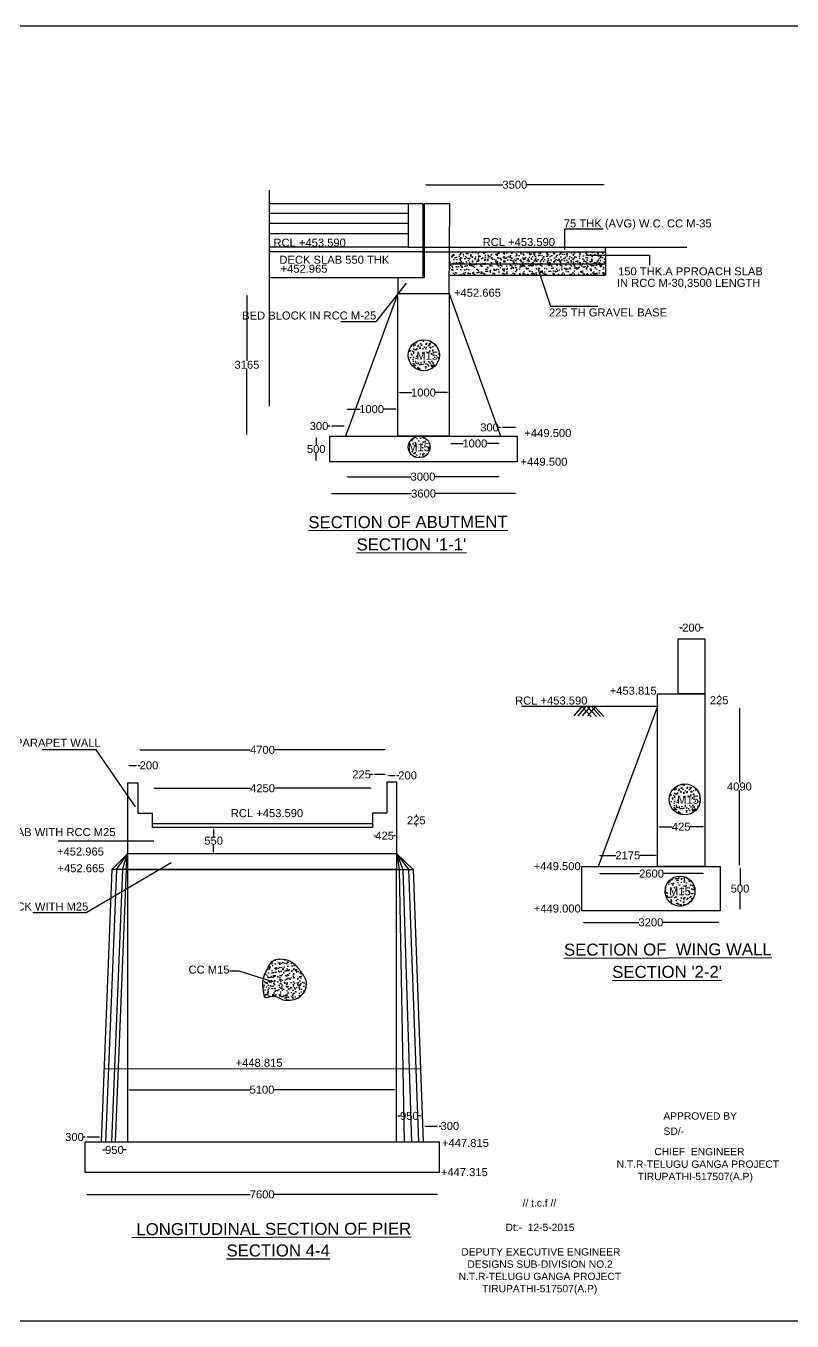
# Model space of a CAD drawing. Header units: inches. Extents: x 327215 to 352124, y -173032 to -156847.
# Drawn here: x 335604 to 345179, y -173032 to -156847 of the extents above; entities that cross this region are included whole.
import ezdxf

# ---------------------------------------------------------------- set-up
doc = ezdxf.new("R2010")
doc.units = ezdxf.units.IN
doc.header["$MEASUREMENT"] = 0
for name, color, linetype in [('DIMENSION', 7, 'Continuous'), ('DRAWING', 7, 'Continuous'), ('TEXT', 7, 'Continuous')]:
    doc.layers.add(name, color=color, linetype=linetype)
doc.styles.get("Standard").update_dxf_attribs({"font": 'arial.ttf'})
doc.dimstyles.new('ST100', dxfattribs={"dimtxt": 100, "dimasz": 25, "dimexe": 0, "dimexo": 300, "dimgap": 0.09, "dimtad": 0, "dimtih": 1, "dimtoh": 1, "dimdec": 0, "dimzin": 0, "dimdsep": 46, "dimtxsty": 'Standard', "dimcen": 0, "dimse1": 1, "dimse2": 1, "dimadec": 0, "dimazin": 0, "dimtfac": 1, "dimtdec": 0, "dimtofl": 0, "dimtmove": 0, "dimatfit": 3, "dimfxl": 2000, "dimtolj": 1, "dimtzin": 0, "dimarcsym": 0})
pattern_1 = [(50.141203, (0, 0), (110.631124, -9.404295), [11.565637, -127.222006]), (355.141203, (0, 0), (-21.682432, 115.94133), [9.25251, -101.777605]), (100.592603, (9.22, -0.78), (88.948774, 106.536966), [9.82928, -108.122068]), (46.325403, (-0.08, 30.84), (164.640037, -25.118766), [17.348455, -190.83301]), (96.776803, (13.64, 28.75), (143.762285, 150.572), [14.74392, -162.183076]), (351.325403, (-0.08, 30.84), (143.76217, 150.57211), [13.878764, -152.66641]), (21.141203, (15.36, 23.17), (92.200868, -61.860215), [11.565637, -127.222006]), (326.141203, (15.36, 23.17), (37.24559, 111.916425), [9.25251, -101.777605]), (71.592603, (23.05, 18.01), (129.446497, 50.05611), [9.82928, -108.122068]), (37.641203, (0, 0), (1.7486343, 51.3395247), [0, -100.543937, 0, -103.31969, 0, -102.163126]), (7.641203, (0, 0), (40.417541, 60.921428), [0, -58.907644, 0, -98.23081, 0, -38.937644]), (327.641203, (-34.39, -0.085), (82.328275, -3.2752683), [0, -38.552123, 0, -120.282624, 0, -159.60579]), (317.641203, (-49.81, -0.12), (89.893943, 15.658626), [0, -50.11776, 0, -79.879999, 0, -113.343242])]

# ---------------------------------------------------------------- blocks, each defined once
blk = doc.blocks.new('*D55')
at = {"layer": 'Defpoints', "color": 0, "ltscale": 0.4, "transparency": 16777216}
for p in [(342846, -158832), (340582, -159069), (342846, -159614)]:
    blk.add_point(p, dxfattribs=at)
at = {"layer": 'DIMENSION', "color": 0, "lineweight": -2, "ltscale": 0.4, "transparency": 16777216}
for p, q in [((340608, -158832), (341565, -158832)), ((342822, -158832), (341864, -158832))]:
    blk.add_line(p, q, dxfattribs=at)
at = {"layer": 'DIMENSION', "color": 0, "ltscale": 0.4, "transparency": 16777216}
for points in [[(340608, -158828), (340608, -158836), (340582, -158832)], [(342822, -158828), (342822, -158836), (342846, -158832)]]:
    blk.add_solid(points, dxfattribs=at)
at = {"layer": 'DIMENSION', "color": 0, "ltscale": 0.4, "transparency": 16777216, "insert": (341714, -158832), "char_height": 100, "attachment_point": 5}
blk.add_mtext('\\A1;3500', dxfattribs=at)
blk = doc.blocks.new('*D56')
at = {"layer": 'Defpoints', "color": 0, "ltscale": 0.4, "transparency": 16777216}
for p in [(340250, -161429), (340894, -161429), (340894, -161429)]:
    blk.add_point(p, dxfattribs=at)
at = {"layer": 'DIMENSION', "color": 0, "lineweight": -2, "ltscale": 0.4, "transparency": 16777216}
for p, q in [((340275, -161429), (340427, -161429)), ((340869, -161429), (340717, -161429))]:
    blk.add_line(p, q, dxfattribs=at)
at = {"layer": 'DIMENSION', "color": 0, "ltscale": 0.4, "transparency": 16777216}
for points in [[(340275, -161425), (340275, -161433), (340250, -161429)], [(340869, -161425), (340869, -161433), (340894, -161429)]]:
    blk.add_solid(points, dxfattribs=at)
at = {"layer": 'DIMENSION', "color": 0, "ltscale": 0.4, "transparency": 16777216, "insert": (340572, -161429), "char_height": 100, "attachment_point": 5}
blk.add_mtext('\\A1;1000', dxfattribs=at)
blk = doc.blocks.new('*D57')
at = {"layer": 'Defpoints', "color": 0, "ltscale": 0.4, "transparency": 16777216}
for p in [(339598, -161637), (339598, -161974), (340250, -161974)]:
    blk.add_point(p, dxfattribs=at)
at = {"layer": 'DIMENSION', "color": 0, "lineweight": -2, "ltscale": 0.4, "transparency": 16777216}
for p, q in [((339624, -161637), (339780, -161637)), ((340225, -161637), (340069, -161637))]:
    blk.add_line(p, q, dxfattribs=at)
at = {"layer": 'DIMENSION', "color": 0, "ltscale": 0.4, "transparency": 16777216}
for points in [[(339624, -161633), (339624, -161641), (339598, -161637)], [(340225, -161633), (340225, -161641), (340250, -161637)]]:
    blk.add_solid(points, dxfattribs=at)
at = {"layer": 'DIMENSION', "color": 0, "ltscale": 0.4, "transparency": 16777216, "insert": (339924, -161637), "char_height": 100, "attachment_point": 5}
blk.add_mtext('\\A1;1000', dxfattribs=at)
blk = doc.blocks.new('*D58')
at = {"layer": 'Defpoints', "color": 0, "ltscale": 0.4, "transparency": 16777216}
for p in [(340894, -161974), (341534, -161974), (341534, -162066)]:
    blk.add_point(p, dxfattribs=at)
at = {"layer": 'DIMENSION', "color": 0, "lineweight": -2, "ltscale": 0.4, "transparency": 16777216}
for p, q in [((340919, -162066), (341069, -162066)), ((341508, -162066), (341358, -162066))]:
    blk.add_line(p, q, dxfattribs=at)
at = {"layer": 'DIMENSION', "color": 0, "ltscale": 0.4, "transparency": 16777216}
for points in [[(340919, -162062), (340919, -162071), (340894, -162066)], [(341508, -162062), (341508, -162071), (341534, -162066)]]:
    blk.add_solid(points, dxfattribs=at)
at = {"layer": 'DIMENSION', "color": 0, "ltscale": 0.4, "transparency": 16777216, "insert": (341214, -162066), "char_height": 100, "attachment_point": 5}
blk.add_mtext('\\A1;1000', dxfattribs=at)
blk = doc.blocks.new('*D59')
at = {"layer": 'Defpoints', "color": 0, "ltscale": 0.4, "transparency": 16777216}
for p in [(341534, -161865), (341534, -161974), (341744, -161974)]:
    blk.add_point(p, dxfattribs=at)
at = {"layer": 'DIMENSION', "color": 0, "lineweight": -2, "ltscale": 0.4, "transparency": 16777216}
for p, q in [((341534, -161865), (341508, -161865)), ((341719, -161865), (341558, -161865))]:
    blk.add_line(p, q, dxfattribs=at)
at = {"layer": 'DIMENSION', "color": 0, "ltscale": 0.4, "transparency": 16777216}
for points in [[(341558, -161861), (341558, -161869), (341534, -161865)], [(341719, -161861), (341719, -161869), (341744, -161865)]]:
    blk.add_solid(points, dxfattribs=at)
at = {"layer": 'DIMENSION', "color": 0, "ltscale": 0.4, "transparency": 16777216, "insert": (341398, -161865), "char_height": 100, "attachment_point": 5}
blk.add_mtext('\\A1;300', dxfattribs=at)
blk = doc.blocks.new('*D60')
at = {"layer": 'Defpoints', "color": 0, "ltscale": 0.4, "transparency": 16777216}
for p in [(339402, -161974), (339232, -162296), (339402, -162296)]:
    blk.add_point(p, dxfattribs=at)
at = {"layer": 'DIMENSION', "color": 0, "lineweight": -2, "ltscale": 0.4, "transparency": 16777216}
for p, q in [((339232, -162000), (339232, -162084)), ((339232, -162272), (339232, -162187))]:
    blk.add_line(p, q, dxfattribs=at)
at = {"layer": 'DIMENSION', "color": 0, "ltscale": 0.4, "transparency": 16777216}
for points in [[(339228, -162000), (339237, -162000), (339232, -161974)], [(339228, -162272), (339237, -162272), (339232, -162296)]]:
    blk.add_solid(points, dxfattribs=at)
at = {"layer": 'DIMENSION', "color": 0, "ltscale": 0.4, "transparency": 16777216, "insert": (339232, -162135), "char_height": 100, "attachment_point": 5}
blk.add_mtext('\\A1;500', dxfattribs=at)
blk = doc.blocks.new('*D61')
at = {"layer": 'Defpoints', "color": 0, "ltscale": 0.4, "transparency": 16777216}
for p in [(339598, -161974), (341534, -161974), (341534, -162480)]:
    blk.add_point(p, dxfattribs=at)
at = {"layer": 'DIMENSION', "color": 0, "lineweight": -2, "ltscale": 0.4, "transparency": 16777216}
for p, q in [((339624, -162480), (340417, -162480)), ((341508, -162480), (340715, -162480))]:
    blk.add_line(p, q, dxfattribs=at)
at = {"layer": 'DIMENSION', "color": 0, "ltscale": 0.4, "transparency": 16777216}
for points in [[(339624, -162475), (339624, -162484), (339598, -162480)], [(341508, -162475), (341508, -162484), (341534, -162480)]]:
    blk.add_solid(points, dxfattribs=at)
at = {"layer": 'DIMENSION', "color": 0, "ltscale": 0.4, "transparency": 16777216, "insert": (340566, -162480), "char_height": 100, "attachment_point": 5}
blk.add_mtext('\\A1;3000', dxfattribs=at)
blk = doc.blocks.new('*D62')
at = {"layer": 'Defpoints', "color": 0, "ltscale": 0.4, "transparency": 16777216}
for p in [(339402, -162296), (341744, -162296), (341744, -162691)]:
    blk.add_point(p, dxfattribs=at)
at = {"layer": 'DIMENSION', "color": 0, "lineweight": -2, "ltscale": 0.4, "transparency": 16777216}
for p, q in [((339428, -162691), (340424, -162691)), ((341719, -162691), (340722, -162691))]:
    blk.add_line(p, q, dxfattribs=at)
at = {"layer": 'DIMENSION', "color": 0, "ltscale": 0.4, "transparency": 16777216}
for points in [[(339428, -162687), (339428, -162695), (339402, -162691)], [(341719, -162687), (341719, -162695), (341744, -162691)]]:
    blk.add_solid(points, dxfattribs=at)
at = {"layer": 'DIMENSION', "color": 0, "ltscale": 0.4, "transparency": 16777216, "insert": (340573, -162691), "char_height": 100, "attachment_point": 5}
blk.add_mtext('\\A1;3600', dxfattribs=at)
blk = doc.blocks.new('*D63')
at = {"layer": 'Defpoints', "color": 0, "ltscale": 0.4, "transparency": 16777216}
for p in [(339402, -161848), (339402, -161968), (339601, -161968)]:
    blk.add_point(p, dxfattribs=at)
at = {"layer": 'DIMENSION', "color": 0, "lineweight": -2, "ltscale": 0.4, "transparency": 16777216}
for p, q in [((339402, -161848), (339378, -161848)), ((339576, -161848), (339428, -161848))]:
    blk.add_line(p, q, dxfattribs=at)
at = {"layer": 'DIMENSION', "color": 0, "ltscale": 0.4, "transparency": 16777216}
for points in [[(339428, -161844), (339428, -161852), (339402, -161848)], [(339576, -161844), (339576, -161852), (339601, -161848)]]:
    blk.add_solid(points, dxfattribs=at)
at = {"layer": 'DIMENSION', "color": 0, "ltscale": 0.4, "transparency": 16777216, "insert": (339267, -161848), "char_height": 100, "attachment_point": 5}
blk.add_mtext('\\A1;300', dxfattribs=at)
blk = doc.blocks.new('*D64')
at = {"layer": 'Defpoints', "color": 0, "ltscale": 0.4, "transparency": 16777216}
for p in [(338366, -160190), (340255, -160190), (339402, -161974)]:
    blk.add_point(p, dxfattribs=at)
at = {"layer": 'DIMENSION', "color": 0, "lineweight": -2, "ltscale": 0.4, "transparency": 16777216}
for p, q in [((338366, -160215), (338366, -161031)), ((338366, -161950), (338366, -161133))]:
    blk.add_line(p, q, dxfattribs=at)
at = {"layer": 'DIMENSION', "color": 0, "ltscale": 0.4, "transparency": 16777216}
for points in [[(338361, -160215), (338370, -160215), (338366, -160190)], [(338361, -161950), (338370, -161950), (338366, -161974)]]:
    blk.add_solid(points, dxfattribs=at)
at = {"layer": 'DIMENSION', "color": 0, "ltscale": 0.4, "transparency": 16777216, "insert": (338366, -161082), "char_height": 100, "attachment_point": 5}
blk.add_mtext('\\A1;3165', dxfattribs=at)
blk = doc.blocks.new('*D65')
at = {"layer": 'Defpoints', "color": 0, "ltscale": 0.4, "transparency": 16777216}
for p in [(344088, -164367), (343756, -164505), (344088, -164505)]:
    blk.add_point(p, dxfattribs=at)
at = {"layer": 'DIMENSION', "color": 0, "lineweight": -2, "ltscale": 0.4, "transparency": 16777216}
for p, q in [((343781, -164367), (343811, -164367)), ((344063, -164367), (344033, -164367))]:
    blk.add_line(p, q, dxfattribs=at)
at = {"layer": 'DIMENSION', "color": 0, "ltscale": 0.4, "transparency": 16777216}
for points in [[(343781, -164363), (343781, -164371), (343756, -164367)], [(344063, -164363), (344063, -164371), (344088, -164367)]]:
    blk.add_solid(points, dxfattribs=at)
at = {"layer": 'DIMENSION', "color": 0, "ltscale": 0.4, "transparency": 16777216, "insert": (343922, -164367), "char_height": 100, "attachment_point": 5}
blk.add_mtext('\\A1;200', dxfattribs=at)
blk = doc.blocks.new('*D66')
at = {"layer": 'Defpoints', "color": 0, "ltscale": 0.4, "transparency": 16777216}
for p in [(344088, -165195), (343498, -165352), (344268, -165352)]:
    blk.add_point(p, dxfattribs=at)
at = {"layer": 'DIMENSION', "color": 0, "lineweight": -2, "ltscale": 0.4, "transparency": 16777216}
for p, q in [((344268, -165220), (344268, -165223)), ((344268, -165327), (344268, -165325))]:
    blk.add_line(p, q, dxfattribs=at)
at = {"layer": 'DIMENSION', "color": 0, "ltscale": 0.4, "transparency": 16777216}
for points in [[(344263, -165220), (344272, -165220), (344268, -165195)], [(344263, -165327), (344272, -165327), (344268, -165352)]]:
    blk.add_solid(points, dxfattribs=at)
at = {"layer": 'DIMENSION', "color": 0, "ltscale": 0.4, "transparency": 16777216, "insert": (344268, -165274), "char_height": 100, "attachment_point": 5}
blk.add_mtext('\\A1;225', dxfattribs=at)
blk = doc.blocks.new('*D67')
at = {"layer": 'Defpoints', "color": 0, "ltscale": 0.4, "transparency": 16777216}
for p in [(343498, -165352), (343498, -167352), (344520, -167352)]:
    blk.add_point(p, dxfattribs=at)
at = {"layer": 'DIMENSION', "color": 0, "lineweight": -2, "ltscale": 0.4, "transparency": 16777216}
for p, q in [((344520, -165377), (344520, -166301)), ((344520, -167327), (344520, -166403))]:
    blk.add_line(p, q, dxfattribs=at)
at = {"layer": 'DIMENSION', "color": 0, "ltscale": 0.4, "transparency": 16777216}
for points in [[(344515, -165377), (344524, -165377), (344520, -165352)], [(344515, -167327), (344524, -167327), (344520, -167352)]]:
    blk.add_solid(points, dxfattribs=at)
at = {"layer": 'DIMENSION', "color": 0, "ltscale": 0.4, "transparency": 16777216, "insert": (344520, -166352), "char_height": 100, "attachment_point": 5}
blk.add_mtext('\\A1;4090', dxfattribs=at)
blk = doc.blocks.new('*D68')
at = {"layer": 'Defpoints', "color": 0, "ltscale": 0.4, "transparency": 16777216}
for p in [(344279, -167352), (344279, -167904), (344528, -167904)]:
    blk.add_point(p, dxfattribs=at)
at = {"layer": 'DIMENSION', "color": 0, "lineweight": -2, "ltscale": 0.4, "transparency": 16777216}
for p, q in [((344528, -167377), (344528, -167577)), ((344528, -167879), (344528, -167679))]:
    blk.add_line(p, q, dxfattribs=at)
at = {"layer": 'DIMENSION', "color": 0, "ltscale": 0.4, "transparency": 16777216}
for points in [[(344524, -167377), (344532, -167377), (344528, -167352)], [(344524, -167879), (344532, -167879), (344528, -167904)]]:
    blk.add_solid(points, dxfattribs=at)
at = {"layer": 'DIMENSION', "color": 0, "ltscale": 0.4, "transparency": 16777216, "insert": (344528, -167628), "char_height": 100, "attachment_point": 5}
blk.add_mtext('\\A1;500', dxfattribs=at)
blk = doc.blocks.new('*D69')
at = {"layer": 'Defpoints', "color": 0, "ltscale": 0.4, "transparency": 16777216}
for p in [(342755, -167352), (344088, -167352), (344088, -167440)]:
    blk.add_point(p, dxfattribs=at)
at = {"layer": 'DIMENSION', "color": 0, "lineweight": -2, "ltscale": 0.4, "transparency": 16777216}
for p, q in [((342780, -167440), (343272, -167440)), ((344063, -167440), (343572, -167440))]:
    blk.add_line(p, q, dxfattribs=at)
at = {"layer": 'DIMENSION', "color": 0, "ltscale": 0.4, "transparency": 16777216}
for points in [[(342780, -167436), (342780, -167445), (342755, -167440)], [(344063, -167436), (344063, -167445), (344088, -167440)]]:
    blk.add_solid(points, dxfattribs=at)
at = {"layer": 'DIMENSION', "color": 0, "ltscale": 0.4, "transparency": 16777216, "insert": (343422, -167440), "char_height": 100, "attachment_point": 5}
blk.add_mtext('\\A1;2600', dxfattribs=at)
blk = doc.blocks.new('*D70')
at = {"layer": 'Defpoints', "color": 0, "ltscale": 0.4, "transparency": 16777216}
for p in [(342550, -167904), (344279, -167904), (344279, -168049)]:
    blk.add_point(p, dxfattribs=at)
at = {"layer": 'DIMENSION', "color": 0, "lineweight": -2, "ltscale": 0.4, "transparency": 16777216}
for p, q in [((342575, -168049), (343265, -168049)), ((344254, -168049), (343564, -168049))]:
    blk.add_line(p, q, dxfattribs=at)
at = {"layer": 'DIMENSION', "color": 0, "ltscale": 0.4, "transparency": 16777216}
for points in [[(342575, -168045), (342575, -168053), (342550, -168049)], [(344254, -168045), (344254, -168053), (344279, -168049)]]:
    blk.add_solid(points, dxfattribs=at)
at = {"layer": 'DIMENSION', "color": 0, "ltscale": 0.4, "transparency": 16777216, "insert": (343414, -168049), "char_height": 100, "attachment_point": 5}
blk.add_mtext('\\A1;3200', dxfattribs=at)
blk = doc.blocks.new('*D71')
at = {"layer": 'Defpoints', "color": 0, "ltscale": 0.4, "transparency": 16777216}
for p in [(343498, -167212), (342755, -167352), (343498, -167352)]:
    blk.add_point(p, dxfattribs=at)
at = {"layer": 'DIMENSION', "color": 0, "lineweight": -2, "ltscale": 0.4, "transparency": 16777216}
for p, q in [((342780, -167212), (342976, -167212)), ((343473, -167212), (343277, -167212))]:
    blk.add_line(p, q, dxfattribs=at)
at = {"layer": 'DIMENSION', "color": 0, "ltscale": 0.4, "transparency": 16777216}
for points in [[(342780, -167208), (342780, -167217), (342755, -167212)], [(343473, -167208), (343473, -167217), (343498, -167212)]]:
    blk.add_solid(points, dxfattribs=at)
at = {"layer": 'DIMENSION', "color": 0, "ltscale": 0.4, "transparency": 16777216, "insert": (343126, -167212), "char_height": 100, "attachment_point": 5}
blk.add_mtext('\\A1;2175', dxfattribs=at)
blk = doc.blocks.new('*D72')
at = {"layer": 'Defpoints', "color": 0, "ltscale": 0.4, "transparency": 16777216}
for p in [(343498, -166854), (344088, -166854), (344088, -166854)]:
    blk.add_point(p, dxfattribs=at)
at = {"layer": 'DIMENSION', "color": 0, "lineweight": -2, "ltscale": 0.4, "transparency": 16777216}
for p, q in [((343523, -166854), (343680, -166854)), ((344063, -166854), (343906, -166854))]:
    blk.add_line(p, q, dxfattribs=at)
at = {"layer": 'DIMENSION', "color": 0, "ltscale": 0.4, "transparency": 16777216}
for points in [[(343523, -166849), (343523, -166858), (343498, -166854)], [(344063, -166849), (344063, -166858), (344088, -166854)]]:
    blk.add_solid(points, dxfattribs=at)
at = {"layer": 'DIMENSION', "color": 0, "ltscale": 0.4, "transparency": 16777216, "insert": (343793, -166854), "char_height": 100, "attachment_point": 5}
blk.add_mtext('\\A1;425', dxfattribs=at)
blk = doc.blocks.new('*D73')
at = {"layer": 'Defpoints', "color": 0, "ltscale": 0.4, "transparency": 16777216}
for p in [(337006, -166088), (336875, -166310), (337006, -166310)]:
    blk.add_point(p, dxfattribs=at)
at = {"layer": 'DIMENSION', "color": 0, "lineweight": -2, "ltscale": 0.4, "transparency": 16777216}
for p, q in [((336900, -166088), (336981, -166088)), ((337006, -166088), (337031, -166088))]:
    blk.add_line(p, q, dxfattribs=at)
at = {"layer": 'DIMENSION', "color": 0, "ltscale": 0.4, "transparency": 16777216}
for points in [[(336900, -166084), (336900, -166092), (336875, -166088)], [(336981, -166084), (336981, -166092), (337006, -166088)]]:
    blk.add_solid(points, dxfattribs=at)
at = {"layer": 'DIMENSION', "color": 0, "ltscale": 0.4, "transparency": 16777216, "insert": (337142, -166088), "char_height": 100, "attachment_point": 5}
blk.add_mtext('\\A1;200', dxfattribs=at)
blk = doc.blocks.new('*D74')
at = {"layer": 'Defpoints', "color": 0, "ltscale": 0.4, "transparency": 16777216}
for p in [(339936, -166374), (337186, -166687), (339936, -166684)]:
    blk.add_point(p, dxfattribs=at)
at = {"layer": 'DIMENSION', "color": 0, "lineweight": -2, "ltscale": 0.4, "transparency": 16777216}
for p, q in [((337211, -166374), (338409, -166374)), ((339911, -166374), (338712, -166374))]:
    blk.add_line(p, q, dxfattribs=at)
at = {"layer": 'DIMENSION', "color": 0, "ltscale": 0.4, "transparency": 16777216}
for points in [[(337211, -166370), (337211, -166378), (337186, -166374)], [(339911, -166370), (339911, -166378), (339936, -166374)]]:
    blk.add_solid(points, dxfattribs=at)
at = {"layer": 'DIMENSION', "color": 0, "ltscale": 0.4, "transparency": 16777216, "insert": (338561, -166374), "char_height": 100, "attachment_point": 5}
blk.add_mtext('\\A1;4250', dxfattribs=at)
blk = doc.blocks.new('*D75')
at = {"layer": 'Defpoints', "color": 0, "ltscale": 0.4, "transparency": 16777216}
for p in [(340113, -165894), (337006, -166310), (340113, -166310)]:
    blk.add_point(p, dxfattribs=at)
at = {"layer": 'DIMENSION', "color": 0, "lineweight": -2, "ltscale": 0.4, "transparency": 16777216}
for p, q in [((337031, -165894), (338408, -165894)), ((340088, -165894), (338711, -165894))]:
    blk.add_line(p, q, dxfattribs=at)
at = {"layer": 'DIMENSION', "color": 0, "ltscale": 0.4, "transparency": 16777216}
for points in [[(337031, -165889), (337031, -165898), (337006, -165894)], [(340088, -165889), (340088, -165898), (340113, -165894)]]:
    blk.add_solid(points, dxfattribs=at)
at = {"layer": 'DIMENSION', "color": 0, "ltscale": 0.4, "transparency": 16777216, "insert": (338560, -165894), "char_height": 100, "attachment_point": 5}
blk.add_mtext('\\A1;4700', dxfattribs=at)
blk = doc.blocks.new('*D76')
at = {"layer": 'Defpoints', "color": 0, "ltscale": 0.4, "transparency": 16777216}
for p in [(339936, -166201), (339936, -166374), (340113, -166365)]:
    blk.add_point(p, dxfattribs=at)
at = {"layer": 'DIMENSION', "color": 0, "lineweight": -2, "ltscale": 0.4, "transparency": 16777216}
for p, q in [((339936, -166201), (339911, -166201)), ((340088, -166201), (339961, -166201))]:
    blk.add_line(p, q, dxfattribs=at)
at = {"layer": 'DIMENSION', "color": 0, "ltscale": 0.4, "transparency": 16777216}
for points in [[(339961, -166197), (339961, -166205), (339936, -166201)], [(340088, -166197), (340088, -166205), (340113, -166201)]]:
    blk.add_solid(points, dxfattribs=at)
at = {"layer": 'DIMENSION', "color": 0, "ltscale": 0.4, "transparency": 16777216, "insert": (339799, -166201), "char_height": 100, "attachment_point": 5}
blk.add_mtext('\\A1;225', dxfattribs=at)
blk = doc.blocks.new('*D77')
at = {"layer": 'Defpoints', "color": 0, "ltscale": 0.4, "transparency": 16777216}
for p in [(340238, -166214), (340113, -166295), (340238, -166295)]:
    blk.add_point(p, dxfattribs=at)
at = {"layer": 'DIMENSION', "color": 0, "lineweight": -2, "ltscale": 0.4, "transparency": 16777216}
for p, q in [((340138, -166214), (340213, -166214)), ((340238, -166214), (340263, -166214))]:
    blk.add_line(p, q, dxfattribs=at)
at = {"layer": 'DIMENSION', "color": 0, "ltscale": 0.4, "transparency": 16777216}
for points in [[(340138, -166209), (340138, -166218), (340113, -166214)], [(340213, -166209), (340213, -166218), (340238, -166214)]]:
    blk.add_solid(points, dxfattribs=at)
at = {"layer": 'DIMENSION', "color": 0, "ltscale": 0.4, "transparency": 16777216, "insert": (340374, -166214), "char_height": 100, "attachment_point": 5}
blk.add_mtext('\\A1;200', dxfattribs=at)
blk = doc.blocks.new('*D78')
at = {"layer": 'Defpoints', "color": 0, "ltscale": 0.4, "transparency": 16777216}
for p in [(339936, -166865), (340238, -166865), (340238, -166967)]:
    blk.add_point(p, dxfattribs=at)
at = {"layer": 'DIMENSION', "color": 0, "lineweight": -2, "ltscale": 0.4, "transparency": 16777216}
for p, q in [((339961, -166967), (339974, -166967)), ((340213, -166967), (340200, -166967))]:
    blk.add_line(p, q, dxfattribs=at)
at = {"layer": 'DIMENSION', "color": 0, "ltscale": 0.4, "transparency": 16777216}
for points in [[(339961, -166963), (339961, -166971), (339936, -166967)], [(340213, -166963), (340213, -166971), (340238, -166967)]]:
    blk.add_solid(points, dxfattribs=at)
at = {"layer": 'DIMENSION', "color": 0, "ltscale": 0.4, "transparency": 16777216, "insert": (340087, -166967), "char_height": 100, "attachment_point": 5}
blk.add_mtext('\\A1;425', dxfattribs=at)
blk = doc.blocks.new('*D79')
at = {"layer": 'Defpoints', "color": 0, "ltscale": 0.4, "transparency": 16777216}
for p in [(339936, -166684), (339936, -166865), (340482, -166865)]:
    blk.add_point(p, dxfattribs=at)
at = {"layer": 'DIMENSION', "color": 0, "lineweight": -2, "ltscale": 0.4, "transparency": 16777216}
for p, q in [((340482, -166709), (340482, -166724)), ((340482, -166840), (340482, -166826))]:
    blk.add_line(p, q, dxfattribs=at)
at = {"layer": 'DIMENSION', "color": 0, "ltscale": 0.4, "transparency": 16777216}
for points in [[(340478, -166709), (340486, -166709), (340482, -166684)], [(340478, -166840), (340486, -166840), (340482, -166865)]]:
    blk.add_solid(points, dxfattribs=at)
at = {"layer": 'DIMENSION', "color": 0, "ltscale": 0.4, "transparency": 16777216, "insert": (340482, -166775), "char_height": 100, "attachment_point": 5}
blk.add_mtext('\\A1;225', dxfattribs=at)
blk = doc.blocks.new('*D80')
at = {"layer": 'Defpoints', "color": 0, "ltscale": 0.4, "transparency": 16777216}
for p in [(337950, -166865), (337950, -167192), (337950, -167192)]:
    blk.add_point(p, dxfattribs=at)
at = {"layer": 'DIMENSION', "color": 0, "lineweight": -2, "ltscale": 0.4, "transparency": 16777216}
for p, q in [((337950, -166890), (337950, -166977)), ((337950, -167167), (337950, -167080))]:
    blk.add_line(p, q, dxfattribs=at)
at = {"layer": 'DIMENSION', "color": 0, "ltscale": 0.4, "transparency": 16777216}
for points in [[(337945, -166890), (337954, -166890), (337950, -166865)], [(337945, -167167), (337954, -167167), (337950, -167192)]]:
    blk.add_solid(points, dxfattribs=at)
at = {"layer": 'DIMENSION', "color": 0, "ltscale": 0.4, "transparency": 16777216, "insert": (337950, -167029), "char_height": 100, "attachment_point": 5}
blk.add_mtext('\\A1;550', dxfattribs=at)
blk = doc.blocks.new('*D81')
at = {"layer": 'Defpoints', "color": 0, "ltscale": 0.4, "transparency": 16777216}
for p in [(336875, -170140), (336875, -170140), (340233, -170140)]:
    blk.add_point(p, dxfattribs=at)
at = {"layer": 'DIMENSION', "color": 0, "lineweight": -2, "ltscale": 0.4, "transparency": 16777216}
for p, q in [((336900, -170140), (338405, -170140)), ((340208, -170140), (338703, -170140))]:
    blk.add_line(p, q, dxfattribs=at)
at = {"layer": 'DIMENSION', "color": 0, "ltscale": 0.4, "transparency": 16777216}
for points in [[(336900, -170135), (336900, -170144), (336875, -170140)], [(340208, -170135), (340208, -170144), (340233, -170140)]]:
    blk.add_solid(points, dxfattribs=at)
at = {"layer": 'DIMENSION', "color": 0, "ltscale": 0.4, "transparency": 16777216, "insert": (338554, -170140), "char_height": 100, "attachment_point": 5}
blk.add_mtext('\\A1;5100', dxfattribs=at)
blk = doc.blocks.new('*D82')
at = {"layer": 'Defpoints', "color": 0, "ltscale": 0.4, "transparency": 16777216}
for p in [(340233, -170475), (340558, -170463), (340558, -170468)]:
    blk.add_point(p, dxfattribs=at)
at = {"layer": 'DIMENSION', "color": 0, "lineweight": -2, "ltscale": 0.4, "transparency": 16777216}
for p, q in [((340258, -170468), (340285, -170468)), ((340533, -170468), (340506, -170468))]:
    blk.add_line(p, q, dxfattribs=at)
at = {"layer": 'DIMENSION', "color": 0, "ltscale": 0.4, "transparency": 16777216}
for points in [[(340258, -170463), (340258, -170472), (340233, -170468)], [(340533, -170463), (340533, -170472), (340558, -170468)]]:
    blk.add_solid(points, dxfattribs=at)
at = {"layer": 'DIMENSION', "color": 0, "ltscale": 0.4, "transparency": 16777216, "insert": (340396, -170468), "char_height": 100, "attachment_point": 5}
blk.add_mtext('\\A1;950', dxfattribs=at)
blk = doc.blocks.new('*D83')
at = {"layer": 'Defpoints', "color": 0, "ltscale": 0.4, "transparency": 16777216}
for p in [(340767, -170594), (340571, -170792), (340767, -170792)]:
    blk.add_point(p, dxfattribs=at)
at = {"layer": 'DIMENSION', "color": 0, "lineweight": -2, "ltscale": 0.4, "transparency": 16777216}
for p, q in [((340596, -170594), (340742, -170594)), ((340767, -170594), (340792, -170594))]:
    blk.add_line(p, q, dxfattribs=at)
at = {"layer": 'DIMENSION', "color": 0, "ltscale": 0.4, "transparency": 16777216}
for points in [[(340596, -170589), (340596, -170598), (340571, -170594)], [(340742, -170589), (340742, -170598), (340767, -170594)]]:
    blk.add_solid(points, dxfattribs=at)
at = {"layer": 'DIMENSION', "color": 0, "ltscale": 0.4, "transparency": 16777216, "insert": (340902, -170594), "char_height": 100, "attachment_point": 5}
blk.add_mtext('\\A1;300', dxfattribs=at)
blk = doc.blocks.new('*D84')
at = {"layer": 'Defpoints', "color": 0, "ltscale": 0.4, "transparency": 16777216}
for p in [(336346, -170732), (336346, -170792), (336546, -170792)]:
    blk.add_point(p, dxfattribs=at)
at = {"layer": 'DIMENSION', "color": 0, "lineweight": -2, "ltscale": 0.4, "transparency": 16777216}
for p, q in [((336346, -170732), (336321, -170732)), ((336521, -170732), (336371, -170732))]:
    blk.add_line(p, q, dxfattribs=at)
at = {"layer": 'DIMENSION', "color": 0, "ltscale": 0.4, "transparency": 16777216}
for points in [[(336371, -170728), (336371, -170737), (336346, -170732)], [(336521, -170728), (336521, -170737), (336546, -170732)]]:
    blk.add_solid(points, dxfattribs=at)
at = {"layer": 'DIMENSION', "color": 0, "ltscale": 0.4, "transparency": 16777216, "insert": (336211, -170732), "char_height": 100, "attachment_point": 5}
blk.add_mtext('\\A1;300', dxfattribs=at)
blk = doc.blocks.new('*D85')
at = {"layer": 'Defpoints', "color": 0, "ltscale": 0.4, "transparency": 16777216}
for p in [(336546, -170792), (336875, -170792), (336875, -170893)]:
    blk.add_point(p, dxfattribs=at)
at = {"layer": 'DIMENSION', "color": 0, "lineweight": -2, "ltscale": 0.4, "transparency": 16777216}
for p, q in [((336571, -170893), (336600, -170893)), ((336850, -170893), (336821, -170893))]:
    blk.add_line(p, q, dxfattribs=at)
at = {"layer": 'DIMENSION', "color": 0, "ltscale": 0.4, "transparency": 16777216}
for points in [[(336571, -170889), (336571, -170897), (336546, -170893)], [(336850, -170889), (336850, -170897), (336875, -170893)]]:
    blk.add_solid(points, dxfattribs=at)
at = {"layer": 'DIMENSION', "color": 0, "ltscale": 0.4, "transparency": 16777216, "insert": (336710, -170893), "char_height": 100, "attachment_point": 5}
blk.add_mtext('\\A1;950', dxfattribs=at)
blk = doc.blocks.new('*D86')
at = {"layer": 'Defpoints', "color": 0, "ltscale": 0.4, "transparency": 16777216}
for p in [(336346, -171175), (340767, -171175), (340767, -171449)]:
    blk.add_point(p, dxfattribs=at)
at = {"layer": 'DIMENSION', "color": 0, "lineweight": -2, "ltscale": 0.4, "transparency": 16777216}
for p, q in [((336371, -171449), (338408, -171449)), ((340742, -171449), (338705, -171449))]:
    blk.add_line(p, q, dxfattribs=at)
at = {"layer": 'DIMENSION', "color": 0, "ltscale": 0.4, "transparency": 16777216}
for points in [[(336371, -171445), (336371, -171453), (336346, -171449)], [(340742, -171445), (340742, -171453), (340767, -171449)]]:
    blk.add_solid(points, dxfattribs=at)
at = {"layer": 'DIMENSION', "color": 0, "ltscale": 0.4, "transparency": 16777216, "insert": (338556, -171449), "char_height": 100, "attachment_point": 5}
blk.add_mtext('\\A1;7600', dxfattribs=at)

msp = doc.modelspace()

# ---------------------------------------------------------------- hatches: boundary and pattern name
at = {"layer": 'DRAWING', "ltscale": 0.4}
h = msp.add_hatch(dxfattribs=at)
h.set_pattern_fill('AR-CONC', color=256, scale=15.420849, angle=0.1412, style=0)
h.set_pattern_definition(pattern_1)
h.paths.add_polyline_path([(342846.5, -159670), (340897.2, -159670), (340896.3, -159819), (342846.5, -159819)])
h = msp.add_hatch(dxfattribs=at)
h.set_pattern_fill('AR-SAND', color=256, scale=40, style=0)
h.set_pattern_definition([(37.5, (0, 0), (-2.519734, 77.072951), [0, -60.8, 0, -68, 0, -65]), (7.5, (0, 0), (70.791068, 112.885843), [0, -32.8, 0, -54.8, 0, -21]), (327.5, (-49.2, 0), (124.565674, 0.226362), [0, -20, 0, -72, 0, -94]), (317.5, (-49.2, 0), (120.245064, 35.107023), [0, -10, 0, -47.2, 0, -54])])
h.paths.add_polyline_path([(342846.5, -159819), (340896.3, -159819), (340895.4, -159964), (342846.5, -159964)])
h = msp.add_hatch(dxfattribs=at)
h.set_pattern_fill('AR-CONC', color=256, scale=15.420849, angle=0.1412, style=0)
h.set_pattern_definition([(50.141203, (-3260.21, 5549.33), (110.631124, -9.404295), [11.565637, -127.222006]), (355.141203, (-3260.21, 5549.33), (-21.682432, 115.94133), [9.25251, -101.777605]), (100.592603, (-3250.99, 5548.54), (88.948774, 106.536966), [9.82928, -108.122068]), (46.325403, (-3260.29, 5580.17), (164.640037, -25.118766), [17.348455, -190.83301]), (96.776803, (-3246.57, 5578.07), (143.762285, 150.572), [14.74392, -162.183076]), (351.325403, (-3260.29, 5580.17), (143.76217, 150.57211), [13.878764, -152.66641]), (21.141203, (-3244.85, 5572.495), (92.200868, -61.860215), [11.565637, -127.222006]), (326.141203, (-3244.85, 5572.5), (37.24559, 111.916425), [9.25251, -101.777605]), (71.592603, (-3237.16, 5567.34), (129.446497, 50.05611), [9.82928, -108.122068]), (37.641203, (-3260.212, 5549.326), (1.7486343, 51.3395247), [0, -100.543937, 0, -103.31969, 0, -102.163126]), (7.641203, (-3260.21, 5549.326), (40.417541, 60.921428), [0, -58.907644, 0, -98.23081, 0, -38.937644]), (327.641203, (-3294.6, 5549.24), (82.328275, -3.2752683), [0, -38.552123, 0, -120.282624, 0, -159.60579]), (317.641203, (-3310.02, 5549.2), (89.893943, 15.658626), [0, -50.11776, 0, -79.879999, 0, -113.343242])])
h.paths.add_polyline_path([(340382.7, -160962.8, 1), (340771.7, -160962.8, 1)])
h.paths.add_polyline_path([(340382.7, -162109.5, 1), (340653.3, -162109.5, 1)])
h.paths.add_polyline_path([(340458.3, -160893.6), (340764.1, -160893.6), (340764.1, -161045.7), (340458.3, -161045.7)], flags=24)
h.paths.add_polyline_path([(340355.8, -162037.2), (340661.6, -162037.2), (340661.6, -162189.3), (340355.8, -162189.3)], flags=9)
h = msp.add_hatch(dxfattribs=at)
h.set_pattern_fill('AR-CONC', color=256, scale=15.420849, angle=0.1412, style=0)
h.set_pattern_definition(pattern_1)
h.paths.add_polyline_path([(343642.9, -166512.1, 1), (344031.9, -166512.1, 1)])
h.paths.add_polyline_path([(343591.2, -167658.8, 1), (343965.3, -167658.8, 1)])
h.paths.add_polyline_path([(343718.5, -166442.9), (344024.3, -166442.9), (344024.3, -166595), (343718.5, -166595)], flags=24)
h.paths.add_polyline_path([(343616, -167586.5), (343921.8, -167586.5), (343921.8, -167738.6), (343616, -167738.6)], flags=24)
h = msp.add_hatch(dxfattribs=at)
h.set_pattern_fill('AR-CONC', color=256, scale=15.420849, angle=0.1412, style=0)
h.set_pattern_definition([(50.141203, (-2002958.26, 1053210.4), (110.631124, -9.404295), [11.565637, -127.2220063]), (355.141203, (-2002958.26, 1053210.4), (-21.682432, 115.9413316), [9.2525095, -101.777605]), (100.592603, (-2002949.04, 1053209.62), (88.948774, 106.5369663), [9.8292786, -108.122068]), (46.325403, (-2002958.34, 1053241.24), (164.640037, -25.118766), [17.348455, -190.833009]), (96.776803, (-2002944.62, 1053239.15), (143.762285, 150.572001), [14.743918, -162.183076]), (351.325403, (-2002958.34, 1053241.24), (143.762168, 150.572114), [13.878764, -152.666408]), (21.141203, (-2002942.9, 1053233.57), (92.2008684, -61.860215), [11.565637, -127.2220063]), (326.141203, (-2002942.9, 1053233.57), (37.2455905, 111.916425), [9.2525095, -101.777605]), (71.592603, (-2002935.21, 1053228.41), (129.446497, 50.056109), [9.8292786, -108.122068]), (37.641203, (-2002958.26, 1053210.4), (1.74863426, 51.3395247), [0, -100.543937, 0, -103.31969, 0, -102.1631262]), (7.641203, (-2002958.26, 1053210.4), (40.4175413, 60.9214278), [0, -58.9076441, 0, -98.2308097, 0, -38.9376443]), (327.641203, (-2002992.65, 1053210.314), (82.3282749, -3.2752683), [0, -38.5521231, 0, -120.2826241, 0, -159.6057897]), (317.641203, (-2003008.07, 1053210.276), (89.893943, 15.6586256), [0, -50.11776, 0, -79.879999, 0, -113.343242])])
edge = h.paths.add_edge_path()
edge.add_spline(control_points=[(338907.6, -169023), (338877.8, -169023.7), (338799.1, -169025.6), (338711, -168940.1), (338587.6, -169011.6), (338567.2, -168908.7), (338555.4, -168828.3), (338572.8, -168717.9), (338620, -168626.7), (338676, -168516.5), (338816, -168501.4), (338950.4, -168549.4), (339040, -168662.3), (339126.8, -168780.9), (339098.7, -168919), (339011.1, -169000.8), (338940.6, -169015.8), (338906.9, -169023.1)], knot_values=[0, 0, 0, 0, 11.346759, 29.9353967, 42.1491997, 49.0017162, 63.2652715, 76.6606591, 90.5446923, 103.9898044, 121.6075457, 138.8080048, 158.082761, 176.8054394, 193.253562, 207.6708332, 220.9200686, 220.9200686, 220.9200686, 220.9200686], degree=3, periodic=0)

# ---------------------------------------------------------------- linework, layer by layer
for points in [[(327214.6, -156847.2), (352123.9, -156847.2), (352123.9, -173031.7), (327214.6, -173031.7)], [(340894, -161974.5), (340250, -161974.5), (340250, -160190), (340894, -160190)], [(339402.5, -161974.5), (341744, -161974.5), (341744, -162296.5), (339402.5, -162296.5)], [(344088.5, -165195.3), (343755.9, -165195.3), (343755.9, -164505.2), (344088.5, -164505.2)], [(344088.5, -167352.3), (343497.8, -167352.3), (343497.8, -165195.3), (344088.5, -165195.3)], [(336874.7, -167387.4), (340237.6, -167387.4), (340237.6, -167191.8), (336874.7, -167191.8)], [(336874.7, -170791.6), (340233.3, -170791.6), (340233.3, -167387.4), (336874.7, -167387.4)], [(342550, -167352.3), (344279, -167352.3), (344279, -167904), (342550, -167904)], [(336346, -170791.6), (340766.9, -170791.6), (340766.9, -171174.5), (336346, -171174.5)]]:
    msp.add_lwpolyline(points, close=True, dxfattribs=at)
for points in [[(338643, -158900.5), (338643, -161597)], [(340383, -159069), (338643, -159069)], [(340894, -160190), (340901, -159069), (340582.5, -159069), (340582.5, -159994), (340250, -159994), (340250, -160190)], [(340570, -159994), (340570, -159069), (340383, -159069), (340383, -159614), (343862.5, -159614)], [(340383, -159190.5), (338643, -159190.5)], [(340383, -159318), (338643, -159318)], [(340383, -159445.5), (338643, -159445.5)], [(340570, -159670), (338640.5, -159670)], [(340383, -159614), (338643.5, -159614)], [(340582.5, -159670), (342846.5, -159670), (342846.5, -159614)], [(342846.5, -159670), (342846.5, -159964)], [(340896.3, -159819), (342846.5, -159819)], [(340250, -159994), (338642.5, -159994)], [(340896.3, -159964), (342846.5, -159964)], [(340250, -160190), (339598.5, -161974.5)], [(340894, -160190), (341533.5, -161974.5)], [(343497.8, -165352.2), (341798.6, -165352.2)], [(342552.7, -165352.2), (342452.9, -165470.5)], [(342603, -165352.2), (342503.3, -165470.5)], [(342552.7, -165352.2), (342668.5, -165477.5)], [(342654.6, -165352.2), (342554.9, -165470.5)], [(342617.2, -165352.2), (342732.9, -165477.5)], [(342721.6, -165352.2), (342621.9, -165470.5)], [(342670.4, -165352.2), (342786.1, -165477.5)], [(342711.4, -165352.2), (342827.2, -165477.5)], [(343497.8, -165352.2), (342754.8, -167352.3)], [(340237.6, -167191.8), (340237.6, -166295.4), (340113.2, -166295.4), (340113.2, -166684.4), (339935.6, -166684.4), (339935.6, -166865.2), (337185.6, -166865.2), (337185.6, -166687.4), (337006, -166687.4), (337006, -166309.7), (336874.7, -166309.7), (336874.7, -167191.8)], [(337185.6, -166814.7), (339935.6, -166814.7)], [(336678.9, -167387.4), (336874.7, -167191.8)], [(336737.7, -167387.4), (336874.7, -167191.8)], [(336812.9, -167387.4), (336874.7, -167191.8)], [(336856.4, -167387.4), (336874.7, -167191.8)], [(340237.6, -167387.4), (340443.3, -167387.4), (340237.6, -167191.8)], [(340237.6, -167191.8), (340383.1, -167387.4)], [(340237.6, -167191.8), (340313.3, -167387.4)], [(340237.6, -167191.8), (340266.9, -167387.4)], [(336874.7, -167387.4), (336678.9, -167387.4), (336545.6, -170791.6)], [(336737.7, -167387.4), (336599.7, -170791.6)], [(336812.9, -167387.4), (336674.9, -170791.6)], [(336856.4, -167387.4), (336718.4, -170791.6)], [(340266.9, -167387.4), (340331, -170791.6)], [(340313.3, -167387.4), (340421.9, -170791.6)], [(340383.1, -167387.4), (340510.4, -170791.6)], [(340443.3, -167387.4), (340570.5, -170791.6)]]:
    msp.add_lwpolyline(points, dxfattribs=at)
for centre, radius in [((340577.2, -160962.8), 194.5), ((340518, -162109.5), 135.3), ((343837.4, -166512.1), 194.5), ((343778.2, -167658.8), 187)]:
    msp.add_circle(centre, radius, dxfattribs=at)
msp.add_spline([(338906.9, -169023.1), (339004.6, -168993.1), (339085.1, -168916.5), (339108.9, -168791.9), (339040.6, -168664.7), (338938.3, -168557), (338813.5, -168512), (338680.4, -168539.2), (338621.1, -168624.2), (338577.5, -168722), (338560.7, -168823.9), (338572.3, -168933.3), (338590.9, -168982.7), (338684.3, -168971.2), (338820.4, -169016.1), (338907.6, -169023)], degree=3, dxfattribs=at)
at = {"layer": 'TEXT', "ltscale": 0.4}
msp.add_lwpolyline([(336581.4, -169876.8), (340536.4, -169877.5)], dxfattribs=at)

# ---------------------------------------------------------------- texts
at = {"layer": 'DRAWING', "color": 7}
for s, p in [('75 THK (AVG) W.C. CC M-35', (342326.4, -159365.6)), (' RCL +453.590', (338658.4, -159606.1)), (' RCL +453.590', (341272.4, -159598.1)), ('DECK SLAB 550 THK ', (338771.9, -159819.1)), ('+452.965', (338786.3, -159931.7)), ('150 THK.A PPROACH SLAB', (343003.9, -159964.6)), ('IN RCC M-30,3500 LENGTH', (342989.2, -160108.4)), ('+452.665', (340953.8, -160231.5)), ('225 TH GRAVEL BASE', (342141.4, -160478)), ('BED BLOCK IN RCC M-25', (338306.3, -160516.2)), ('+449.500', (341833.8, -161985)), ('+449.500', (341784.8, -162343)), ('RCL +453.590', (341716.7, -165327.4)), (' +453.815', (342860.6, -165204.4)), ('200MM THK. PARAPET WALL', (334606, -165856)), ('RCL +453.590', (338164.3, -166734.5)), ('550 THK. DECK SLAB WITH RCC M25', (334262.7, -166972)), ('+452.965', (335992.3, -167214.5)), ('+452.665', (335998.8, -167423)), (' +449.500', (341911.1, -167396.9)), ('BED BLOCK WITH M25', (334878.3, -167901.5)), (' +449.000', (341912.5, -167926.2)), (' CC M15', (337597.3, -168689.4)), (' +448.815', (338185.1, -169853.9)), (' +447.815', (340764.5, -170855.2)), (' +447.315', (340750.5, -171220.2))]:
    msp.add_text(s, height=100, rotation=0.01749, dxfattribs=at).set_placement(p)
at = {"layer": 'DRAWING', "char_height": 100, "width": 268.588, "attachment_point": 1}
for insert in [(340483.3, -160918.6), (340380.8, -162062.2), (343743.5, -166467.9), (343641, -167611.5)]:
    msp.add_mtext('M15', dxfattribs=dict(at, insert=insert))
at = {"layer": 'TEXT'}
for s, p in [('%%USECTION OF ABUTMENT', (339133.5, -163124)), ("%%USECTION '1-1'", (339735.6, -163402.2)), ('%%USECTION OF  WING WALL', (342328.3, -168465.9)), ("%%USECTION '2-2'", (342930.4, -168744.2)), ('%%U LONGITUDINAL SECTION OF PIER', (336926.7, -171958.8))]:
    msp.add_text(s, height=150, rotation=0.1412, dxfattribs=at).set_placement(p)
for s, height, p in [('APPROVED BY ', 91.813, (343570.5, -170514.9)), ('SD/-', 91.81, (343572.8, -170704.4)), ('N.T.R-TELUGU GANGA PROJECT', 91.813, (342985.9, -171116.3)), ('TIRUPATHI-517507(A.P)', 91.813, (343249.6, -171269.9))]:
    msp.add_text(s, height=height, dxfattribs=at).set_placement(p)
at = {"layer": 'TEXT', "attachment_point": 1}
for s, insert, char_height, width in [('CHIEF  ENGINEER', (343458.2, -170867.7), 91.813, 2578.619), ('\\pi3271.6;// t.c.f //\\P\\pi3481.9;\\P\\pi3058.1;Dt:-  12-5-2015\\P\\pi3481.9;\\P\\pi2470.7; DEPUTY EXECUTIVE ENGINEER\\P\\pi2581.5;DESIGNS SUB-DIVISION NO.2\\P\\pi2472.6;N.T.R-TELUGU GANGA PROJECT\\P\\pi2765.8;TIRUPATHI-517507(A.P)', (338539, -171508.7), 91.813, 6963.77), ('{\\L SECTION 4-4 }', (338052, -172074.2), 150, 1556.843)]:
    msp.add_mtext(s, dxfattribs=dict(at, insert=insert, char_height=char_height, width=width))

# ---------------------------------------------------------------- dimensions: what is measured, and where the dimension line sits
at = {"layer": 'DIMENSION', "ltscale": 0.4}
for base, p1, p2, text, picture, middle in [((342846.5, -158832), (340582.5, -159069), (342846.5, -159614), '3500', '*D55', (341714.5, -158832)), ((340894, -161429), (340250, -161429), (340894, -161429), '1000', '*D56', (340572, -161429)), ((339598.5, -161637), (340250, -161974.5), (339598.5, -161974.5), '1000', '*D57', (339924.2, -161637)), ((339402.5, -161848), (339601, -161967.6), (339402.5, -161967.6), '300', '*D63', (339267.1, -161848)), ((341533.5, -161864.7), (341744, -161974.5), (341533.5, -161974.5), '300', '*D59', (341398.1, -161864.7)), ((341533.5, -162479.5), (339598.5, -161974.5), (341533.5, -161974.5), '3000', '*D61', (340566, -162479.5)), ((341533.5, -162066.5), (340894, -161974.5), (341533.5, -161974.5), '1000', '*D58', (341213.8, -162066.5)), ((341744, -162691), (339402.5, -162296.5), (341744, -162296.5), '3600', '*D62', (340573.2, -162691)), ((344088.5, -164367), (343755.9, -164505.2), (344088.5, -164505.2), '200', '*D65', (343922.2, -164367)), ((340113.2, -165893.5), (337006, -166309.7), (340113.2, -166309.7), '4700', '*D75', (338559.6, -165893.5)), ((337006, -166088), (336874.7, -166309.7), (337006, -166309.7), '200', '*D73', (337142.2, -166088)), ((339935.6, -166201), (340113.2, -166365), (339935.6, -166374), '225', '*D76', (339798.8, -166201)), ((340237.6, -166213.5), (340113.2, -166295.4), (340237.6, -166295.4), '200', '*D77', (340373.9, -166213.5)), ((339935.6, -166374), (337185.6, -166687.4), (339935.6, -166684.4), '4250', '*D74', (338560.6, -166374)), ((344088.5, -166853.5), (343497.8, -166853.5), (344088.5, -166853.5), '425', '*D72', (343793.1, -166853.5)), ((340237.6, -166967), (339935.6, -166865.2), (340237.6, -166865.2), '425', '*D78', (340086.6, -166967)), ((343497.8, -167212.5), (342754.8, -167352.3), (343497.8, -167352.3), '2175', '*D71', (343126.3, -167212.5)), ((344088.5, -167440.5), (342754.8, -167352.3), (344088.5, -167352.3), '2600', '*D69', (343421.7, -167440.5)), ((344279, -168049), (342550, -167904), (344279, -167904), '3200', '*D70', (343414.5, -168049)), ((336874.7, -170139.5), (340233.3, -170139.5), (336874.7, -170139.5), '5100', '*D81', (338554, -170139.5)), ((340558.2, -170467.5), (340233.3, -170475), (340558.2, -170462.8), '950', '*D82', (340395.7, -170467.5)), ((340766.9, -170593.5), (340570.5, -170791.6), (340766.9, -170791.6), '300', '*D83', (340902.2, -170593.5)), ((336346, -170732.5), (336545.6, -170791.6), (336346, -170791.6), '300', '*D84', (336210.6, -170732.5)), ((336874.7, -170893), (336545.6, -170791.6), (336874.7, -170791.6), '950', '*D85', (336710.1, -170893)), ((340766.9, -171449), (336346, -171174.5), (340766.9, -171174.5), '7600', '*D86', (338556.4, -171449))]:
    dim = msp.add_linear_dim(base=base, p1=p1, p2=p2, text=text, dimstyle='ST100', dxfattribs=at)
    dim.commit()
    dim.dimension.update_dxf_attribs({"geometry": picture, "text_midpoint": middle})
for base, p1, p2, text, picture, middle in [((338365.5, -160190), (339402.5, -161974.5), (340255.5, -160190), '3165', '*D64', (338365.5, -161082.2)), ((339232.5, -162296.5), (339402.5, -161974.5), (339402.5, -162296.5), '500', '*D60', (339232.5, -162135.5)), ((344267.5, -165352.2), (344088.5, -165195.3), (343497.8, -165352.2), '225', '*D66', (344267.5, -165273.8)), ((344519.5, -167352.3), (343497.8, -165352.2), (343497.8, -167352.3), '4090', '*D67', (344519.5, -166352.3)), ((340482, -166865.2), (339935.6, -166684.4), (339935.6, -166865.2), '225', '*D79', (340482, -166774.8)), ((337949.5, -167191.8), (337949.5, -166865.2), (337949.5, -167191.8), '550', '*D80', (337949.5, -167028.5)), ((344528, -167904), (344279, -167352.3), (344279, -167904), '500', '*D68', (344528, -167628.1))]:
    dim = msp.add_linear_dim(base=base, p1=p1, p2=p2, angle=90, text=text, dimstyle='ST100', dxfattribs=at)
    dim.commit()
    dim.dimension.update_dxf_attribs({"geometry": picture, "text_midpoint": middle})

# ---------------------------------------------------------------- leaders
at = {"layer": 'DRAWING', "ltscale": 0.4}
msp.add_leader([(338677.4, -168787.7), (338269.9, -168657.2), (338146.2, -168657.5)], dimstyle='ST100', override={"dimgap": 0.09, "dimtad": 0}, dxfattribs=at)
at = {"layer": 'TEXT', "ltscale": 0.4}
for points in [[(342338, -159642.5), (342338, -159381.5), (342816.5, -159381.5)], [(342616, -159711), (343395, -159711), (343395, -159835)], [(342005, -159888.5), (342161, -160348), (342750, -160348)], [(340357, -160061), (339976, -160545), (339540, -160545)], [(336972, -166603.5), (336480.5, -165894.5), (335802, -165894.5)], [(337202, -167035), (336006.5, -167035)], [(337421, -167306.5), (336358, -167930.5), (335690, -167930.5)]]:
    msp.add_leader(points, dimstyle='ST100', override={"dimgap": 0.09, "dimtad": 0}, dxfattribs=at)

doc.saveas('drawing.dxf')
